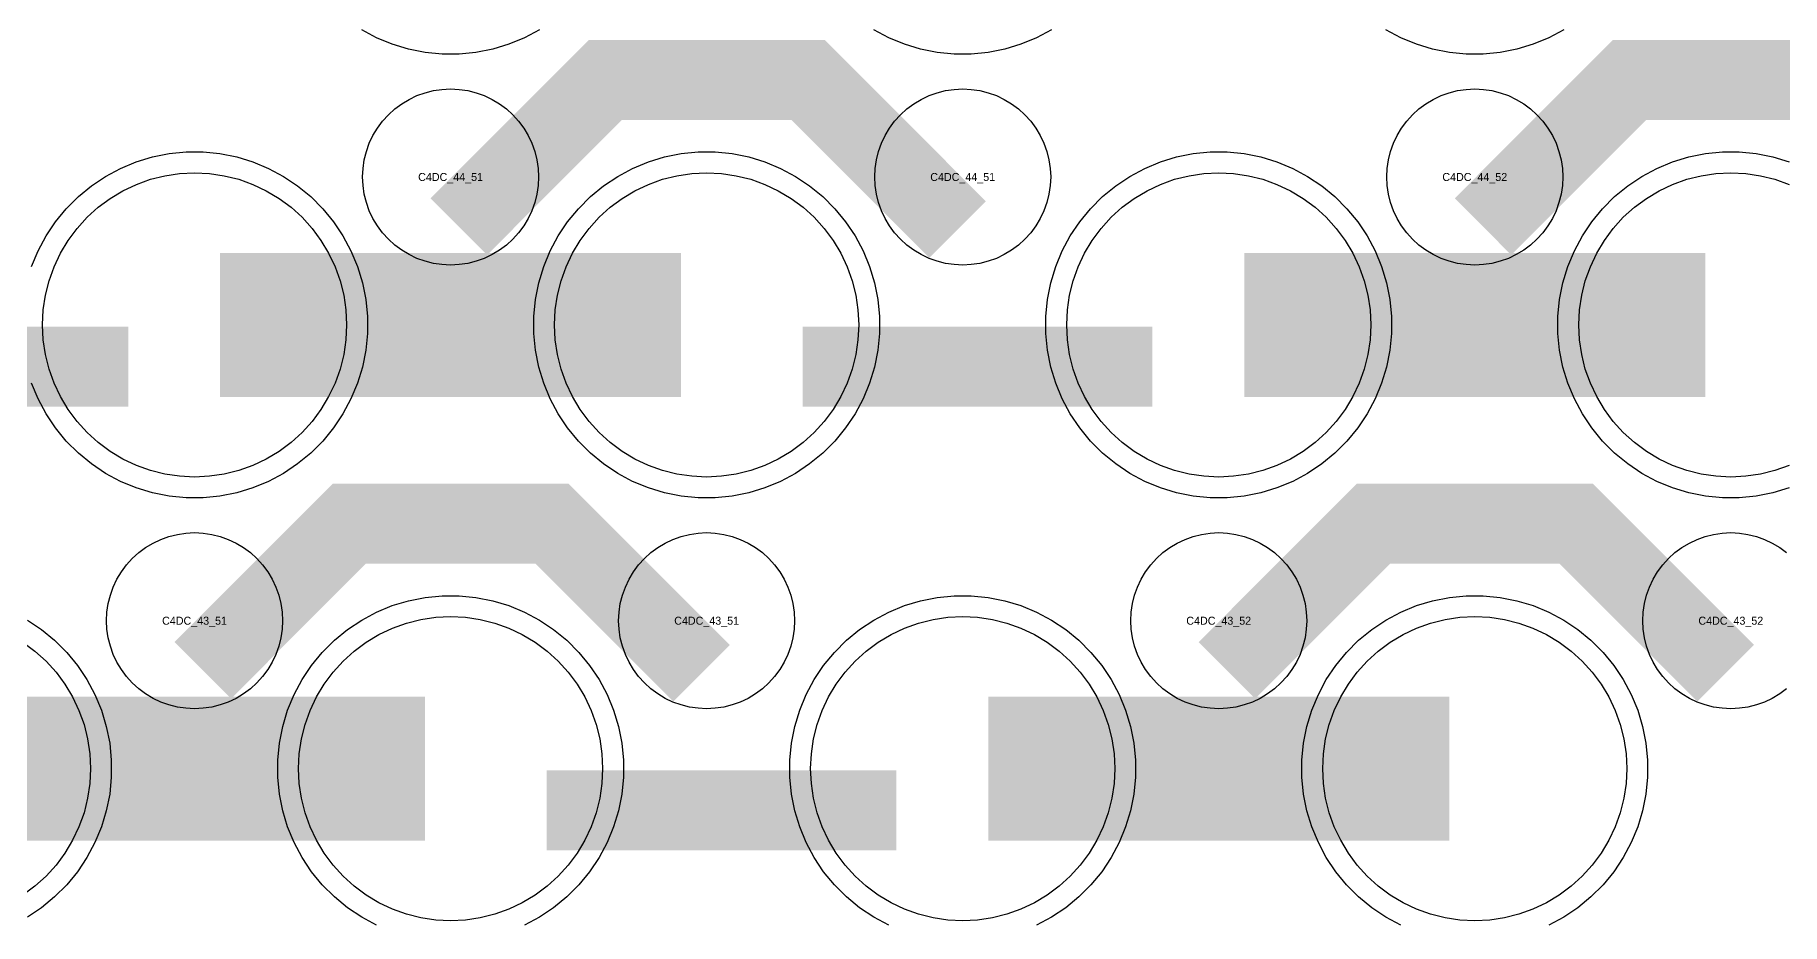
# Model space of a CAD drawing. Extents: x -11880 to 11880, y -14992 to 14992.
# Drawn here: x 4270 to 4816, y -8930 to -8652 of the extents above; entities that cross this region are included whole.
import ezdxf
from ezdxf.enums import TextEntityAlignment as Align

# ---------------------------------------------------------------- set-up
doc = ezdxf.new("R2010")
doc.units = 0
doc.header["$MEASUREMENT"] = 0
for name, color, linetype in [('GDS_775_DT_237', 138, 'CONTINUOUS'), ('RDL1_FS', 34, 'CONTINUOUS'), ('RDL_BS', 160, 'CONTINUOUS')]:
    doc.layers.add(name, color=color, linetype=linetype)

msp = doc.modelspace()

# ---------------------------------------------------------------- linework, layer by layer
at = {"layer": 'RDL1_FS'}
for points in [[(4320, -8790.254), (4315.343, -8790.025), (4310.732, -8789.341), (4306.209, -8788.209), (4301.819, -8786.637), (4297.605, -8784.645), (4293.605, -8782.247), (4289.86, -8779.469), (4286.406, -8776.339), (4283.276, -8772.885), (4280.498, -8769.14), (4278.1, -8765.14), (4276.108, -8760.926), (4274.536, -8756.536), (4273.404, -8752.013), (4272.72, -8747.402), (4272.491, -8742.745), (4272.72, -8738.088), (4273.404, -8733.477), (4274.536, -8728.954), (4276.108, -8724.564), (4278.1, -8720.35), (4280.498, -8716.35), (4283.276, -8712.605), (4286.406, -8709.151), (4289.86, -8706.021), (4293.605, -8703.243), (4297.605, -8700.845), (4301.819, -8698.853), (4306.209, -8697.281), (4310.732, -8696.149), (4315.343, -8695.465), (4320, -8695.236), (4324.657, -8695.465), (4329.268, -8696.149), (4333.791, -8697.281), (4338.181, -8698.853), (4342.395, -8700.845), (4346.395, -8703.243), (4350.14, -8706.021), (4353.594, -8709.151), (4356.724, -8712.605), (4359.502, -8716.35), (4361.9, -8720.35), (4363.892, -8724.564), (4365.464, -8728.954), (4366.596, -8733.477), (4367.28, -8738.088), (4367.509, -8742.745), (4367.28, -8747.402), (4366.596, -8752.013), (4365.464, -8756.536), (4363.892, -8760.926), (4361.9, -8765.14), (4359.502, -8769.14), (4356.724, -8772.885), (4353.594, -8776.339), (4350.14, -8779.469), (4346.395, -8782.247), (4342.395, -8784.645), (4338.181, -8786.637), (4333.791, -8788.209), (4329.268, -8789.341), (4324.657, -8790.025)], [(4480, -8790.254), (4475.343, -8790.025), (4470.732, -8789.341), (4466.209, -8788.209), (4461.819, -8786.637), (4457.605, -8784.645), (4453.605, -8782.247), (4449.86, -8779.469), (4446.406, -8776.339), (4443.276, -8772.885), (4440.498, -8769.14), (4438.1, -8765.14), (4436.108, -8760.926), (4434.536, -8756.536), (4433.404, -8752.013), (4432.72, -8747.402), (4432.491, -8742.745), (4432.72, -8738.088), (4433.404, -8733.477), (4434.536, -8728.954), (4436.108, -8724.564), (4438.1, -8720.35), (4440.498, -8716.35), (4443.276, -8712.605), (4446.406, -8709.151), (4449.86, -8706.021), (4453.605, -8703.243), (4457.605, -8700.845), (4461.819, -8698.853), (4466.209, -8697.281), (4470.732, -8696.149), (4475.343, -8695.465), (4480, -8695.236), (4484.657, -8695.465), (4489.268, -8696.149), (4493.791, -8697.281), (4498.181, -8698.853), (4502.395, -8700.845), (4506.395, -8703.243), (4510.14, -8706.021), (4513.594, -8709.151), (4516.724, -8712.605), (4519.502, -8716.35), (4521.9, -8720.35), (4523.892, -8724.564), (4525.464, -8728.954), (4526.596, -8733.477), (4527.28, -8738.088), (4527.509, -8742.745), (4527.28, -8747.402), (4526.596, -8752.013), (4525.464, -8756.536), (4523.892, -8760.926), (4521.9, -8765.14), (4519.502, -8769.14), (4516.724, -8772.885), (4513.594, -8776.339), (4510.14, -8779.469), (4506.395, -8782.247), (4502.395, -8784.645), (4498.181, -8786.637), (4493.791, -8788.209), (4489.268, -8789.341), (4484.657, -8790.025)], [(4640, -8790.254), (4635.343, -8790.025), (4630.732, -8789.341), (4626.209, -8788.209), (4621.819, -8786.637), (4617.605, -8784.645), (4613.605, -8782.247), (4609.86, -8779.469), (4606.406, -8776.339), (4603.276, -8772.885), (4600.498, -8769.14), (4598.1, -8765.14), (4596.108, -8760.926), (4594.536, -8756.536), (4593.404, -8752.013), (4592.72, -8747.402), (4592.491, -8742.745), (4592.72, -8738.088), (4593.404, -8733.477), (4594.536, -8728.954), (4596.108, -8724.564), (4598.1, -8720.35), (4600.498, -8716.35), (4603.276, -8712.605), (4606.406, -8709.151), (4609.86, -8706.021), (4613.605, -8703.243), (4617.605, -8700.845), (4621.819, -8698.853), (4626.209, -8697.281), (4630.732, -8696.149), (4635.343, -8695.465), (4640, -8695.236), (4644.657, -8695.465), (4649.268, -8696.149), (4653.791, -8697.281), (4658.181, -8698.853), (4662.395, -8700.845), (4666.395, -8703.243), (4670.14, -8706.021), (4673.594, -8709.151), (4676.724, -8712.605), (4679.502, -8716.35), (4681.9, -8720.35), (4683.892, -8724.564), (4685.464, -8728.954), (4686.596, -8733.477), (4687.28, -8738.088), (4687.509, -8742.745), (4687.28, -8747.402), (4686.596, -8752.013), (4685.464, -8756.536), (4683.892, -8760.926), (4681.9, -8765.14), (4679.502, -8769.14), (4676.724, -8772.885), (4673.594, -8776.339), (4670.14, -8779.469), (4666.395, -8782.247), (4662.395, -8784.645), (4658.181, -8786.637), (4653.791, -8788.209), (4649.268, -8789.341), (4644.657, -8790.025)], [(4400, -8928.819), (4395.343, -8928.59), (4390.732, -8927.906), (4386.209, -8926.774), (4381.819, -8925.202), (4377.605, -8923.21), (4373.605, -8920.812), (4369.86, -8918.034), (4366.406, -8914.904), (4363.276, -8911.45), (4360.498, -8907.705), (4358.1, -8903.705), (4356.108, -8899.491), (4354.536, -8895.101), (4353.404, -8890.578), (4352.72, -8885.967), (4352.491, -8881.31), (4352.72, -8876.653), (4353.404, -8872.042), (4354.536, -8867.519), (4356.108, -8863.129), (4358.1, -8858.915), (4360.498, -8854.915), (4363.276, -8851.17), (4366.406, -8847.716), (4369.86, -8844.586), (4373.605, -8841.808), (4377.605, -8839.41), (4381.819, -8837.418), (4386.209, -8835.846), (4390.732, -8834.714), (4395.343, -8834.03), (4400, -8833.801), (4404.657, -8834.03), (4409.268, -8834.714), (4413.791, -8835.846), (4418.181, -8837.418), (4422.395, -8839.41), (4426.395, -8841.808), (4430.14, -8844.586), (4433.594, -8847.716), (4436.724, -8851.17), (4439.502, -8854.915), (4441.9, -8858.915), (4443.892, -8863.129), (4445.464, -8867.519), (4446.596, -8872.042), (4447.28, -8876.653), (4447.509, -8881.31), (4447.28, -8885.967), (4446.596, -8890.578), (4445.464, -8895.101), (4443.892, -8899.491), (4441.9, -8903.705), (4439.502, -8907.705), (4436.724, -8911.45), (4433.594, -8914.904), (4430.14, -8918.034), (4426.395, -8920.812), (4422.395, -8923.21), (4418.181, -8925.202), (4413.791, -8926.774), (4409.268, -8927.906), (4404.657, -8928.59)], [(4560, -8928.819), (4555.343, -8928.59), (4550.732, -8927.906), (4546.209, -8926.774), (4541.819, -8925.202), (4537.605, -8923.21), (4533.605, -8920.812), (4529.86, -8918.034), (4526.406, -8914.904), (4523.276, -8911.45), (4520.498, -8907.705), (4518.1, -8903.705), (4516.108, -8899.491), (4514.536, -8895.101), (4513.404, -8890.578), (4512.72, -8885.967), (4512.491, -8881.31), (4512.72, -8876.653), (4513.404, -8872.042), (4514.536, -8867.519), (4516.108, -8863.129), (4518.1, -8858.915), (4520.498, -8854.915), (4523.276, -8851.17), (4526.406, -8847.716), (4529.86, -8844.586), (4533.605, -8841.808), (4537.605, -8839.41), (4541.819, -8837.418), (4546.209, -8835.846), (4550.732, -8834.714), (4555.343, -8834.03), (4560, -8833.801), (4564.657, -8834.03), (4569.268, -8834.714), (4573.791, -8835.846), (4578.181, -8837.418), (4582.395, -8839.41), (4586.395, -8841.808), (4590.14, -8844.586), (4593.594, -8847.716), (4596.724, -8851.17), (4599.502, -8854.915), (4601.9, -8858.915), (4603.892, -8863.129), (4605.464, -8867.519), (4606.596, -8872.042), (4607.28, -8876.653), (4607.509, -8881.31), (4607.28, -8885.967), (4606.596, -8890.578), (4605.464, -8895.101), (4603.892, -8899.491), (4601.9, -8903.705), (4599.502, -8907.705), (4596.724, -8911.45), (4593.594, -8914.904), (4590.14, -8918.034), (4586.395, -8920.812), (4582.395, -8923.21), (4578.181, -8925.202), (4573.791, -8926.774), (4569.268, -8927.906), (4564.657, -8928.59)], [(4720, -8928.819), (4715.343, -8928.59), (4710.732, -8927.906), (4706.209, -8926.774), (4701.819, -8925.202), (4697.605, -8923.21), (4693.605, -8920.812), (4689.86, -8918.034), (4686.406, -8914.904), (4683.276, -8911.45), (4680.498, -8907.705), (4678.1, -8903.705), (4676.108, -8899.491), (4674.536, -8895.101), (4673.404, -8890.578), (4672.72, -8885.967), (4672.491, -8881.31), (4672.72, -8876.653), (4673.404, -8872.042), (4674.536, -8867.519), (4676.108, -8863.129), (4678.1, -8858.915), (4680.498, -8854.915), (4683.276, -8851.17), (4686.406, -8847.716), (4689.86, -8844.586), (4693.605, -8841.808), (4697.605, -8839.41), (4701.819, -8837.418), (4706.209, -8835.846), (4710.732, -8834.714), (4715.343, -8834.03), (4720, -8833.801), (4724.657, -8834.03), (4729.268, -8834.714), (4733.791, -8835.846), (4738.181, -8837.418), (4742.395, -8839.41), (4746.395, -8841.808), (4750.14, -8844.586), (4753.594, -8847.716), (4756.724, -8851.17), (4759.502, -8854.915), (4761.9, -8858.915), (4763.892, -8863.129), (4765.464, -8867.519), (4766.596, -8872.042), (4767.28, -8876.653), (4767.509, -8881.31), (4767.28, -8885.967), (4766.596, -8890.578), (4765.464, -8895.101), (4763.892, -8899.491), (4761.9, -8903.705), (4759.502, -8907.705), (4756.724, -8911.45), (4753.594, -8914.904), (4750.14, -8918.034), (4746.395, -8920.812), (4742.395, -8923.21), (4738.181, -8925.202), (4733.791, -8926.774), (4729.268, -8927.906), (4724.657, -8928.59)]]:
    msp.add_lwpolyline(points, close=True, dxfattribs=at)
for points in [[(4818.181, -8786.637), (4813.791, -8788.209), (4809.268, -8789.341), (4804.657, -8790.025), (4800, -8790.254), (4795.343, -8790.025), (4790.732, -8789.341), (4786.209, -8788.209), (4781.819, -8786.637), (4777.605, -8784.645), (4773.605, -8782.247), (4769.86, -8779.469), (4766.406, -8776.339), (4763.276, -8772.885), (4760.498, -8769.14), (4758.1, -8765.14), (4756.108, -8760.926), (4754.536, -8756.536), (4753.404, -8752.013), (4752.72, -8747.402), (4752.491, -8742.745), (4752.72, -8738.088), (4753.404, -8733.477), (4754.536, -8728.954), (4756.108, -8724.564), (4758.1, -8720.35), (4760.498, -8716.35), (4763.276, -8712.605), (4766.406, -8709.151), (4769.86, -8706.021), (4773.605, -8703.243), (4777.605, -8700.845), (4781.819, -8698.853), (4786.209, -8697.281), (4790.732, -8696.149), (4795.343, -8695.465), (4800, -8695.236), (4804.657, -8695.465), (4809.268, -8696.149), (4813.791, -8697.281), (4818.181, -8698.853)], [(4266.395, -8841.808), (4270.14, -8844.586), (4273.594, -8847.716), (4276.724, -8851.17), (4279.502, -8854.915), (4281.9, -8858.915), (4283.892, -8863.129), (4285.464, -8867.519), (4286.596, -8872.042), (4287.28, -8876.653), (4287.509, -8881.31), (4287.28, -8885.967), (4286.596, -8890.578), (4285.464, -8895.101), (4283.892, -8899.491), (4281.9, -8903.705), (4279.502, -8907.705), (4276.724, -8911.45), (4273.594, -8914.904), (4270.14, -8918.034), (4266.395, -8920.812)]]:
    msp.add_lwpolyline(points, dxfattribs=at)
for points in [[(4328.002, -8742.745, 45, 45, 0), (4400.002, -8742.745, 45, 45, 0)], [(4400.002, -8742.745, 45, 45, 0), (4472.002, -8742.745, 45, 45, 0)], [(4648.002, -8742.745, 45, 45, 0), (4720.002, -8742.745, 45, 45, 0)], [(4720.002, -8742.745, 45, 45, 0), (4792.002, -8742.745, 45, 45, 0)], [(4248.002, -8881.31, 45, 45, 0), (4320.002, -8881.31, 45, 45, 0)], [(4320.002, -8881.31, 45, 45, 0), (4392.002, -8881.31, 45, 45, 0)], [(4568.002, -8881.31, 45, 45, 0), (4640.002, -8881.31, 45, 45, 0)], [(4640.002, -8881.31, 45, 45, 0), (4712.002, -8881.31, 45, 45, 0)]]:
    msp.add_lwpolyline(points, format="xyseb", dxfattribs=at)
at = {"layer": 'RDL_BS'}
for points in [[(4427.777, -8650.563), (4423.115, -8653.055), (4418.205, -8655.086), (4413.165, -8656.617), (4407.938, -8657.663), (4402.644, -8658.18), (4397.356, -8658.18), (4392.062, -8657.663), (4386.835, -8656.617), (4381.795, -8655.086), (4376.885, -8653.055), (4372.223, -8650.563)], [(4587.777, -8650.563), (4583.115, -8653.055), (4578.205, -8655.086), (4573.165, -8656.617), (4567.938, -8657.663), (4562.644, -8658.18), (4557.356, -8658.18), (4552.062, -8657.663), (4546.835, -8656.617), (4541.795, -8655.086), (4536.885, -8653.055), (4532.223, -8650.563)], [(4747.777, -8650.563), (4743.115, -8653.055), (4738.205, -8655.086), (4733.165, -8656.617), (4727.938, -8657.663), (4722.644, -8658.18), (4717.356, -8658.18), (4712.062, -8657.663), (4706.835, -8656.617), (4701.795, -8655.086), (4696.885, -8653.055), (4692.223, -8650.563)], [(4269.094, -8724.54), (4271.125, -8719.63), (4273.617, -8714.968), (4276.564, -8710.554), (4279.926, -8706.453), (4283.708, -8702.671), (4287.809, -8699.309), (4292.223, -8696.362), (4296.885, -8693.87), (4301.795, -8691.839), (4306.835, -8690.308), (4312.062, -8689.262), (4317.356, -8688.745), (4322.644, -8688.745), (4327.938, -8689.262), (4333.165, -8690.308), (4338.205, -8691.839), (4343.115, -8693.87), (4347.777, -8696.362), (4352.191, -8699.309), (4356.292, -8702.671), (4360.074, -8706.453), (4363.436, -8710.554), (4366.383, -8714.968), (4368.875, -8719.63), (4370.906, -8724.54), (4372.437, -8729.58), (4373.483, -8734.807), (4374, -8740.101), (4374, -8745.389), (4373.483, -8750.683), (4372.437, -8755.91), (4370.906, -8760.95), (4368.875, -8765.86), (4366.383, -8770.522), (4363.436, -8774.936), (4360.074, -8779.037), (4356.292, -8782.819), (4352.191, -8786.181), (4347.777, -8789.128), (4343.115, -8791.62), (4338.205, -8793.651), (4333.165, -8795.182), (4327.938, -8796.228), (4322.644, -8796.745), (4317.356, -8796.745), (4312.062, -8796.228), (4306.835, -8795.182), (4301.795, -8793.651), (4296.885, -8791.62), (4292.223, -8789.128), (4287.809, -8786.181), (4283.708, -8782.819), (4279.926, -8779.037), (4276.564, -8774.936), (4273.617, -8770.522), (4271.125, -8765.86), (4269.094, -8760.95)], [(4818.205, -8793.651), (4813.165, -8795.182), (4807.938, -8796.228), (4802.644, -8796.745), (4797.356, -8796.745), (4792.062, -8796.228), (4786.835, -8795.182), (4781.795, -8793.651), (4776.885, -8791.62), (4772.223, -8789.128), (4767.809, -8786.181), (4763.708, -8782.819), (4759.926, -8779.037), (4756.564, -8774.936), (4753.617, -8770.522), (4751.125, -8765.86), (4749.094, -8760.95), (4747.563, -8755.91), (4746.517, -8750.683), (4746, -8745.389), (4746, -8740.101), (4746.517, -8734.807), (4747.563, -8729.58), (4749.094, -8724.54), (4751.125, -8719.63), (4753.617, -8714.968), (4756.564, -8710.554), (4759.926, -8706.453), (4763.708, -8702.671), (4767.809, -8699.309), (4772.223, -8696.362), (4776.885, -8693.87), (4781.795, -8691.839), (4786.835, -8690.308), (4792.062, -8689.262), (4797.356, -8688.745), (4802.644, -8688.745), (4807.938, -8689.262), (4813.165, -8690.308), (4818.205, -8691.839)], [(4817.443, -8856.376), (4815.28, -8857.979), (4812.956, -8859.372), (4810.519, -8860.524), (4807.984, -8861.431), (4805.365, -8862.088), (4802.693, -8862.484), (4800, -8862.616), (4797.307, -8862.484), (4794.635, -8862.088), (4792.016, -8861.431), (4789.481, -8860.524), (4787.044, -8859.372), (4784.72, -8857.979), (4782.557, -8856.376), (4780.558, -8854.564), (4778.746, -8852.565), (4777.143, -8850.402), (4775.75, -8848.078), (4774.598, -8845.641), (4773.691, -8843.106), (4773.034, -8840.487), (4772.638, -8837.815), (4772.506, -8835.122), (4772.638, -8832.429), (4773.034, -8829.757), (4773.691, -8827.138), (4774.598, -8824.603), (4775.75, -8822.166), (4777.143, -8819.842), (4778.746, -8817.679), (4780.558, -8815.68), (4782.557, -8813.868), (4784.72, -8812.265), (4787.044, -8810.872), (4789.481, -8809.72), (4792.016, -8808.813), (4794.635, -8808.156), (4797.307, -8807.76), (4800, -8807.628), (4802.693, -8807.76), (4805.365, -8808.156), (4807.984, -8808.813), (4810.519, -8809.72), (4812.956, -8810.872), (4815.28, -8812.265), (4817.443, -8813.868)], [(4376.885, -8930.185), (4372.223, -8927.693), (4367.809, -8924.746), (4363.708, -8921.384), (4359.926, -8917.602), (4356.564, -8913.501), (4353.617, -8909.087), (4351.125, -8904.425), (4349.094, -8899.515), (4347.563, -8894.475), (4346.517, -8889.248), (4346, -8883.954), (4346, -8878.666), (4346.517, -8873.372), (4347.563, -8868.145), (4349.094, -8863.105), (4351.125, -8858.195), (4353.617, -8853.533), (4356.564, -8849.119), (4359.926, -8845.018), (4363.708, -8841.236), (4367.809, -8837.874), (4372.223, -8834.927), (4376.885, -8832.435), (4381.795, -8830.404), (4386.835, -8828.873), (4392.062, -8827.827), (4397.356, -8827.31), (4402.644, -8827.31), (4407.938, -8827.827), (4413.165, -8828.873), (4418.205, -8830.404), (4423.115, -8832.435), (4427.777, -8834.927), (4432.191, -8837.874), (4436.292, -8841.236), (4440.074, -8845.018), (4443.436, -8849.119), (4446.383, -8853.533), (4448.875, -8858.195), (4450.906, -8863.105), (4452.437, -8868.145), (4453.483, -8873.372), (4454, -8878.666), (4454, -8883.954), (4453.483, -8889.248), (4452.437, -8894.475), (4450.906, -8899.515), (4448.875, -8904.425), (4446.383, -8909.087), (4443.436, -8913.501), (4440.074, -8917.602), (4436.292, -8921.384), (4432.191, -8924.746), (4427.777, -8927.693), (4423.115, -8930.185)], [(4536.885, -8930.185), (4532.223, -8927.693), (4527.809, -8924.746), (4523.708, -8921.384), (4519.926, -8917.602), (4516.564, -8913.501), (4513.617, -8909.087), (4511.125, -8904.425), (4509.094, -8899.515), (4507.563, -8894.475), (4506.517, -8889.248), (4506, -8883.954), (4506, -8878.666), (4506.517, -8873.372), (4507.563, -8868.145), (4509.094, -8863.105), (4511.125, -8858.195), (4513.617, -8853.533), (4516.564, -8849.119), (4519.926, -8845.018), (4523.708, -8841.236), (4527.809, -8837.874), (4532.223, -8834.927), (4536.885, -8832.435), (4541.795, -8830.404), (4546.835, -8828.873), (4552.062, -8827.827), (4557.356, -8827.31), (4562.644, -8827.31), (4567.938, -8827.827), (4573.165, -8828.873), (4578.205, -8830.404), (4583.115, -8832.435), (4587.777, -8834.927), (4592.191, -8837.874), (4596.292, -8841.236), (4600.074, -8845.018), (4603.436, -8849.119), (4606.383, -8853.533), (4608.875, -8858.195), (4610.906, -8863.105), (4612.437, -8868.145), (4613.483, -8873.372), (4614, -8878.666), (4614, -8883.954), (4613.483, -8889.248), (4612.437, -8894.475), (4610.906, -8899.515), (4608.875, -8904.425), (4606.383, -8909.087), (4603.436, -8913.501), (4600.074, -8917.602), (4596.292, -8921.384), (4592.191, -8924.746), (4587.777, -8927.693), (4583.115, -8930.185)], [(4696.885, -8930.185), (4692.223, -8927.693), (4687.809, -8924.746), (4683.708, -8921.384), (4679.926, -8917.602), (4676.564, -8913.501), (4673.617, -8909.087), (4671.125, -8904.425), (4669.094, -8899.515), (4667.563, -8894.475), (4666.517, -8889.248), (4666, -8883.954), (4666, -8878.666), (4666.517, -8873.372), (4667.563, -8868.145), (4669.094, -8863.105), (4671.125, -8858.195), (4673.617, -8853.533), (4676.564, -8849.119), (4679.926, -8845.018), (4683.708, -8841.236), (4687.809, -8837.874), (4692.223, -8834.927), (4696.885, -8832.435), (4701.795, -8830.404), (4706.835, -8828.873), (4712.062, -8827.827), (4717.356, -8827.31), (4722.644, -8827.31), (4727.938, -8827.827), (4733.165, -8828.873), (4738.205, -8830.404), (4743.115, -8832.435), (4747.777, -8834.927), (4752.191, -8837.874), (4756.292, -8841.236), (4760.074, -8845.018), (4763.436, -8849.119), (4766.383, -8853.533), (4768.875, -8858.195), (4770.906, -8863.105), (4772.437, -8868.145), (4773.483, -8873.372), (4774, -8878.666), (4774, -8883.954), (4773.483, -8889.248), (4772.437, -8894.475), (4770.906, -8899.515), (4768.875, -8904.425), (4766.383, -8909.087), (4763.436, -8913.501), (4760.074, -8917.602), (4756.292, -8921.384), (4752.191, -8924.746), (4747.777, -8927.693), (4743.115, -8930.185)], [(4267.777, -8834.927), (4272.191, -8837.874), (4276.292, -8841.236), (4280.074, -8845.018), (4283.436, -8849.119), (4286.383, -8853.533), (4288.875, -8858.195), (4290.906, -8863.105), (4292.437, -8868.145), (4293.483, -8873.372), (4294, -8878.666), (4294, -8883.954), (4293.483, -8889.248), (4292.437, -8894.475), (4290.906, -8899.515), (4288.875, -8904.425), (4286.383, -8909.087), (4283.436, -8913.501), (4280.074, -8917.602), (4276.292, -8921.384), (4272.191, -8924.746), (4267.777, -8927.693)]]:
    msp.add_lwpolyline(points, dxfattribs=at)
for points in [[(4402.562, -8712.059, 25, 25, 0), (4448.377, -8666.244, 25, 25, 0), (4481.93, -8666.244, 25, 25, 0)], [(4558.401, -8712.958, 25, 25, 0), (4511.687, -8666.244, 25, 25, 0), (4481.929, -8666.244, 25, 25, 0)], [(4722.562, -8712.059, 25, 25, 0), (4768.377, -8666.244, 25, 25, 0), (4801.93, -8666.244, 25, 25, 0)], [(4878.401, -8712.958, 25, 25, 0), (4831.687, -8666.244, 25, 25, 0), (4801.929, -8666.244, 25, 25, 0)], [(4190.016, -8755.758, 25, 25, 0), (4299.281, -8755.758, 25, 25, 0)], [(4510.016, -8755.758, 25, 25, 0), (4619.281, -8755.758, 25, 25, 0)], [(4322.562, -8850.624, 25, 25, 0), (4368.377, -8804.809, 25, 25, 0), (4401.93, -8804.809, 25, 25, 0)], [(4478.401, -8851.523, 25, 25, 0), (4431.687, -8804.809, 25, 25, 0), (4401.929, -8804.809, 25, 25, 0)], [(4642.562, -8850.624, 25, 25, 0), (4688.377, -8804.809, 25, 25, 0), (4721.93, -8804.809, 25, 25, 0)], [(4798.401, -8851.523, 25, 25, 0), (4751.687, -8804.809, 25, 25, 0), (4721.929, -8804.809, 25, 25, 0)], [(4430.016, -8894.323, 25, 25, 0), (4539.281, -8894.323, 25, 25, 0)]]:
    msp.add_lwpolyline(points, format="xyseb", dxfattribs=at)
for points in [[(4400, -8724.051), (4397.307, -8723.919), (4394.635, -8723.523), (4392.016, -8722.866), (4389.481, -8721.959), (4387.044, -8720.807), (4384.72, -8719.414), (4382.557, -8717.811), (4380.558, -8715.999), (4378.746, -8714), (4377.143, -8711.837), (4375.75, -8709.513), (4374.598, -8707.076), (4373.691, -8704.541), (4373.034, -8701.922), (4372.638, -8699.25), (4372.506, -8696.557), (4372.638, -8693.864), (4373.034, -8691.192), (4373.691, -8688.573), (4374.598, -8686.038), (4375.75, -8683.601), (4377.143, -8681.277), (4378.746, -8679.114), (4380.558, -8677.115), (4382.557, -8675.303), (4384.72, -8673.7), (4387.044, -8672.307), (4389.481, -8671.155), (4392.016, -8670.248), (4394.635, -8669.591), (4397.307, -8669.195), (4400, -8669.063), (4402.693, -8669.195), (4405.365, -8669.591), (4407.984, -8670.248), (4410.519, -8671.155), (4412.956, -8672.307), (4415.28, -8673.7), (4417.443, -8675.303), (4419.442, -8677.115), (4421.254, -8679.114), (4422.857, -8681.277), (4424.25, -8683.601), (4425.402, -8686.038), (4426.309, -8688.573), (4426.966, -8691.192), (4427.362, -8693.864), (4427.494, -8696.557), (4427.362, -8699.25), (4426.966, -8701.922), (4426.309, -8704.541), (4425.402, -8707.076), (4424.25, -8709.513), (4422.857, -8711.837), (4421.254, -8714), (4419.442, -8715.999), (4417.443, -8717.811), (4415.28, -8719.414), (4412.956, -8720.807), (4410.519, -8721.959), (4407.984, -8722.866), (4405.365, -8723.523), (4402.693, -8723.919)], [(4560, -8724.051), (4557.307, -8723.919), (4554.635, -8723.523), (4552.016, -8722.866), (4549.481, -8721.959), (4547.044, -8720.807), (4544.72, -8719.414), (4542.557, -8717.811), (4540.558, -8715.999), (4538.746, -8714), (4537.143, -8711.837), (4535.75, -8709.513), (4534.598, -8707.076), (4533.691, -8704.541), (4533.034, -8701.922), (4532.638, -8699.25), (4532.506, -8696.557), (4532.638, -8693.864), (4533.034, -8691.192), (4533.691, -8688.573), (4534.598, -8686.038), (4535.75, -8683.601), (4537.143, -8681.277), (4538.746, -8679.114), (4540.558, -8677.115), (4542.557, -8675.303), (4544.72, -8673.7), (4547.044, -8672.307), (4549.481, -8671.155), (4552.016, -8670.248), (4554.635, -8669.591), (4557.307, -8669.195), (4560, -8669.063), (4562.693, -8669.195), (4565.365, -8669.591), (4567.984, -8670.248), (4570.519, -8671.155), (4572.956, -8672.307), (4575.28, -8673.7), (4577.443, -8675.303), (4579.442, -8677.115), (4581.254, -8679.114), (4582.857, -8681.277), (4584.25, -8683.601), (4585.402, -8686.038), (4586.309, -8688.573), (4586.966, -8691.192), (4587.362, -8693.864), (4587.494, -8696.557), (4587.362, -8699.25), (4586.966, -8701.922), (4586.309, -8704.541), (4585.402, -8707.076), (4584.25, -8709.513), (4582.857, -8711.837), (4581.254, -8714), (4579.442, -8715.999), (4577.443, -8717.811), (4575.28, -8719.414), (4572.956, -8720.807), (4570.519, -8721.959), (4567.984, -8722.866), (4565.365, -8723.523), (4562.693, -8723.919)], [(4720, -8724.051), (4717.307, -8723.919), (4714.635, -8723.523), (4712.016, -8722.866), (4709.481, -8721.959), (4707.044, -8720.807), (4704.72, -8719.414), (4702.557, -8717.811), (4700.558, -8715.999), (4698.746, -8714), (4697.143, -8711.837), (4695.75, -8709.513), (4694.598, -8707.076), (4693.691, -8704.541), (4693.034, -8701.922), (4692.638, -8699.25), (4692.506, -8696.557), (4692.638, -8693.864), (4693.034, -8691.192), (4693.691, -8688.573), (4694.598, -8686.038), (4695.75, -8683.601), (4697.143, -8681.277), (4698.746, -8679.114), (4700.558, -8677.115), (4702.557, -8675.303), (4704.72, -8673.7), (4707.044, -8672.307), (4709.481, -8671.155), (4712.016, -8670.248), (4714.635, -8669.591), (4717.307, -8669.195), (4720, -8669.063), (4722.693, -8669.195), (4725.365, -8669.591), (4727.984, -8670.248), (4730.519, -8671.155), (4732.956, -8672.307), (4735.28, -8673.7), (4737.443, -8675.303), (4739.442, -8677.115), (4741.254, -8679.114), (4742.857, -8681.277), (4744.25, -8683.601), (4745.402, -8686.038), (4746.309, -8688.573), (4746.966, -8691.192), (4747.362, -8693.864), (4747.494, -8696.557), (4747.362, -8699.25), (4746.966, -8701.922), (4746.309, -8704.541), (4745.402, -8707.076), (4744.25, -8709.513), (4742.857, -8711.837), (4741.254, -8714), (4739.442, -8715.999), (4737.443, -8717.811), (4735.28, -8719.414), (4732.956, -8720.807), (4730.519, -8721.959), (4727.984, -8722.866), (4725.365, -8723.523), (4722.693, -8723.919)], [(4477.356, -8796.745), (4472.062, -8796.228), (4466.835, -8795.182), (4461.795, -8793.651), (4456.885, -8791.62), (4452.223, -8789.128), (4447.809, -8786.181), (4443.708, -8782.819), (4439.926, -8779.037), (4436.564, -8774.936), (4433.617, -8770.522), (4431.125, -8765.86), (4429.094, -8760.95), (4427.563, -8755.91), (4426.517, -8750.683), (4426, -8745.389), (4426, -8740.101), (4426.517, -8734.807), (4427.563, -8729.58), (4429.094, -8724.54), (4431.125, -8719.63), (4433.617, -8714.968), (4436.564, -8710.554), (4439.926, -8706.453), (4443.708, -8702.671), (4447.809, -8699.309), (4452.223, -8696.362), (4456.885, -8693.87), (4461.795, -8691.839), (4466.835, -8690.308), (4472.062, -8689.262), (4477.356, -8688.745), (4482.644, -8688.745), (4487.938, -8689.262), (4493.165, -8690.308), (4498.205, -8691.839), (4503.115, -8693.87), (4507.777, -8696.362), (4512.191, -8699.309), (4516.292, -8702.671), (4520.074, -8706.453), (4523.436, -8710.554), (4526.383, -8714.968), (4528.875, -8719.63), (4530.906, -8724.54), (4532.437, -8729.58), (4533.483, -8734.807), (4534, -8740.101), (4534, -8745.389), (4533.483, -8750.683), (4532.437, -8755.91), (4530.906, -8760.95), (4528.875, -8765.86), (4526.383, -8770.522), (4523.436, -8774.936), (4520.074, -8779.037), (4516.292, -8782.819), (4512.191, -8786.181), (4507.777, -8789.128), (4503.115, -8791.62), (4498.205, -8793.651), (4493.165, -8795.182), (4487.938, -8796.228), (4482.644, -8796.745)], [(4637.356, -8796.745), (4632.062, -8796.228), (4626.835, -8795.182), (4621.795, -8793.651), (4616.885, -8791.62), (4612.223, -8789.128), (4607.809, -8786.181), (4603.708, -8782.819), (4599.926, -8779.037), (4596.564, -8774.936), (4593.617, -8770.522), (4591.125, -8765.86), (4589.094, -8760.95), (4587.563, -8755.91), (4586.517, -8750.683), (4586, -8745.389), (4586, -8740.101), (4586.517, -8734.807), (4587.563, -8729.58), (4589.094, -8724.54), (4591.125, -8719.63), (4593.617, -8714.968), (4596.564, -8710.554), (4599.926, -8706.453), (4603.708, -8702.671), (4607.809, -8699.309), (4612.223, -8696.362), (4616.885, -8693.87), (4621.795, -8691.839), (4626.835, -8690.308), (4632.062, -8689.262), (4637.356, -8688.745), (4642.644, -8688.745), (4647.938, -8689.262), (4653.165, -8690.308), (4658.205, -8691.839), (4663.115, -8693.87), (4667.777, -8696.362), (4672.191, -8699.309), (4676.292, -8702.671), (4680.074, -8706.453), (4683.436, -8710.554), (4686.383, -8714.968), (4688.875, -8719.63), (4690.906, -8724.54), (4692.437, -8729.58), (4693.483, -8734.807), (4694, -8740.101), (4694, -8745.389), (4693.483, -8750.683), (4692.437, -8755.91), (4690.906, -8760.95), (4688.875, -8765.86), (4686.383, -8770.522), (4683.436, -8774.936), (4680.074, -8779.037), (4676.292, -8782.819), (4672.191, -8786.181), (4667.777, -8789.128), (4663.115, -8791.62), (4658.205, -8793.651), (4653.165, -8795.182), (4647.938, -8796.228), (4642.644, -8796.745)], [(4320, -8862.616), (4317.307, -8862.484), (4314.635, -8862.088), (4312.016, -8861.431), (4309.481, -8860.524), (4307.044, -8859.372), (4304.72, -8857.979), (4302.557, -8856.376), (4300.558, -8854.564), (4298.746, -8852.565), (4297.143, -8850.402), (4295.75, -8848.078), (4294.598, -8845.641), (4293.691, -8843.106), (4293.034, -8840.487), (4292.638, -8837.815), (4292.506, -8835.122), (4292.638, -8832.429), (4293.034, -8829.757), (4293.691, -8827.138), (4294.598, -8824.603), (4295.75, -8822.166), (4297.143, -8819.842), (4298.746, -8817.679), (4300.558, -8815.68), (4302.557, -8813.868), (4304.72, -8812.265), (4307.044, -8810.872), (4309.481, -8809.72), (4312.016, -8808.813), (4314.635, -8808.156), (4317.307, -8807.76), (4320, -8807.628), (4322.693, -8807.76), (4325.365, -8808.156), (4327.984, -8808.813), (4330.519, -8809.72), (4332.956, -8810.872), (4335.28, -8812.265), (4337.443, -8813.868), (4339.442, -8815.68), (4341.254, -8817.679), (4342.857, -8819.842), (4344.25, -8822.166), (4345.402, -8824.603), (4346.309, -8827.138), (4346.966, -8829.757), (4347.362, -8832.429), (4347.494, -8835.122), (4347.362, -8837.815), (4346.966, -8840.487), (4346.309, -8843.106), (4345.402, -8845.641), (4344.25, -8848.078), (4342.857, -8850.402), (4341.254, -8852.565), (4339.442, -8854.564), (4337.443, -8856.376), (4335.28, -8857.979), (4332.956, -8859.372), (4330.519, -8860.524), (4327.984, -8861.431), (4325.365, -8862.088), (4322.693, -8862.484)], [(4480, -8862.616), (4477.307, -8862.484), (4474.635, -8862.088), (4472.016, -8861.431), (4469.481, -8860.524), (4467.044, -8859.372), (4464.72, -8857.979), (4462.557, -8856.376), (4460.558, -8854.564), (4458.746, -8852.565), (4457.143, -8850.402), (4455.75, -8848.078), (4454.598, -8845.641), (4453.691, -8843.106), (4453.034, -8840.487), (4452.638, -8837.815), (4452.506, -8835.122), (4452.638, -8832.429), (4453.034, -8829.757), (4453.691, -8827.138), (4454.598, -8824.603), (4455.75, -8822.166), (4457.143, -8819.842), (4458.746, -8817.679), (4460.558, -8815.68), (4462.557, -8813.868), (4464.72, -8812.265), (4467.044, -8810.872), (4469.481, -8809.72), (4472.016, -8808.813), (4474.635, -8808.156), (4477.307, -8807.76), (4480, -8807.628), (4482.693, -8807.76), (4485.365, -8808.156), (4487.984, -8808.813), (4490.519, -8809.72), (4492.956, -8810.872), (4495.28, -8812.265), (4497.443, -8813.868), (4499.442, -8815.68), (4501.254, -8817.679), (4502.857, -8819.842), (4504.25, -8822.166), (4505.402, -8824.603), (4506.309, -8827.138), (4506.966, -8829.757), (4507.362, -8832.429), (4507.494, -8835.122), (4507.362, -8837.815), (4506.966, -8840.487), (4506.309, -8843.106), (4505.402, -8845.641), (4504.25, -8848.078), (4502.857, -8850.402), (4501.254, -8852.565), (4499.442, -8854.564), (4497.443, -8856.376), (4495.28, -8857.979), (4492.956, -8859.372), (4490.519, -8860.524), (4487.984, -8861.431), (4485.365, -8862.088), (4482.693, -8862.484)], [(4640, -8862.616), (4637.307, -8862.484), (4634.635, -8862.088), (4632.016, -8861.431), (4629.481, -8860.524), (4627.044, -8859.372), (4624.72, -8857.979), (4622.557, -8856.376), (4620.558, -8854.564), (4618.746, -8852.565), (4617.143, -8850.402), (4615.75, -8848.078), (4614.598, -8845.641), (4613.691, -8843.106), (4613.034, -8840.487), (4612.638, -8837.815), (4612.506, -8835.122), (4612.638, -8832.429), (4613.034, -8829.757), (4613.691, -8827.138), (4614.598, -8824.603), (4615.75, -8822.166), (4617.143, -8819.842), (4618.746, -8817.679), (4620.558, -8815.68), (4622.557, -8813.868), (4624.72, -8812.265), (4627.044, -8810.872), (4629.481, -8809.72), (4632.016, -8808.813), (4634.635, -8808.156), (4637.307, -8807.76), (4640, -8807.628), (4642.693, -8807.76), (4645.365, -8808.156), (4647.984, -8808.813), (4650.519, -8809.72), (4652.956, -8810.872), (4655.28, -8812.265), (4657.443, -8813.868), (4659.442, -8815.68), (4661.254, -8817.679), (4662.857, -8819.842), (4664.25, -8822.166), (4665.402, -8824.603), (4666.309, -8827.138), (4666.966, -8829.757), (4667.362, -8832.429), (4667.494, -8835.122), (4667.362, -8837.815), (4666.966, -8840.487), (4666.309, -8843.106), (4665.402, -8845.641), (4664.25, -8848.078), (4662.857, -8850.402), (4661.254, -8852.565), (4659.442, -8854.564), (4657.443, -8856.376), (4655.28, -8857.979), (4652.956, -8859.372), (4650.519, -8860.524), (4647.984, -8861.431), (4645.365, -8862.088), (4642.693, -8862.484)]]:
    msp.add_lwpolyline(points, close=True, dxfattribs=at)

# ---------------------------------------------------------------- texts
at = {"layer": 'GDS_775_DT_237'}
for s, p in [('C4DC_44_51', (4400, -8696.557)), ('C4DC_44_51', (4400, -8696.557)), ('C4DC_44_51', (4560, -8696.557)), ('C4DC_44_51', (4560, -8696.557)), ('C4DC_44_52', (4720, -8696.557)), ('C4DC_44_52', (4720, -8696.557)), ('C4DC_43_51', (4320, -8835.122)), ('C4DC_43_51', (4320, -8835.122)), ('C4DC_43_51', (4480, -8835.122)), ('C4DC_43_51', (4480, -8835.122)), ('C4DC_43_52', (4640, -8835.122)), ('C4DC_43_52', (4640, -8835.122)), ('C4DC_43_52', (4800, -8835.122)), ('C4DC_43_52', (4800, -8835.122))]:
    msp.add_text(s, height=2.5, dxfattribs=at).set_placement(p, align=Align.MIDDLE_CENTER)

doc.saveas('drawing.dxf')
